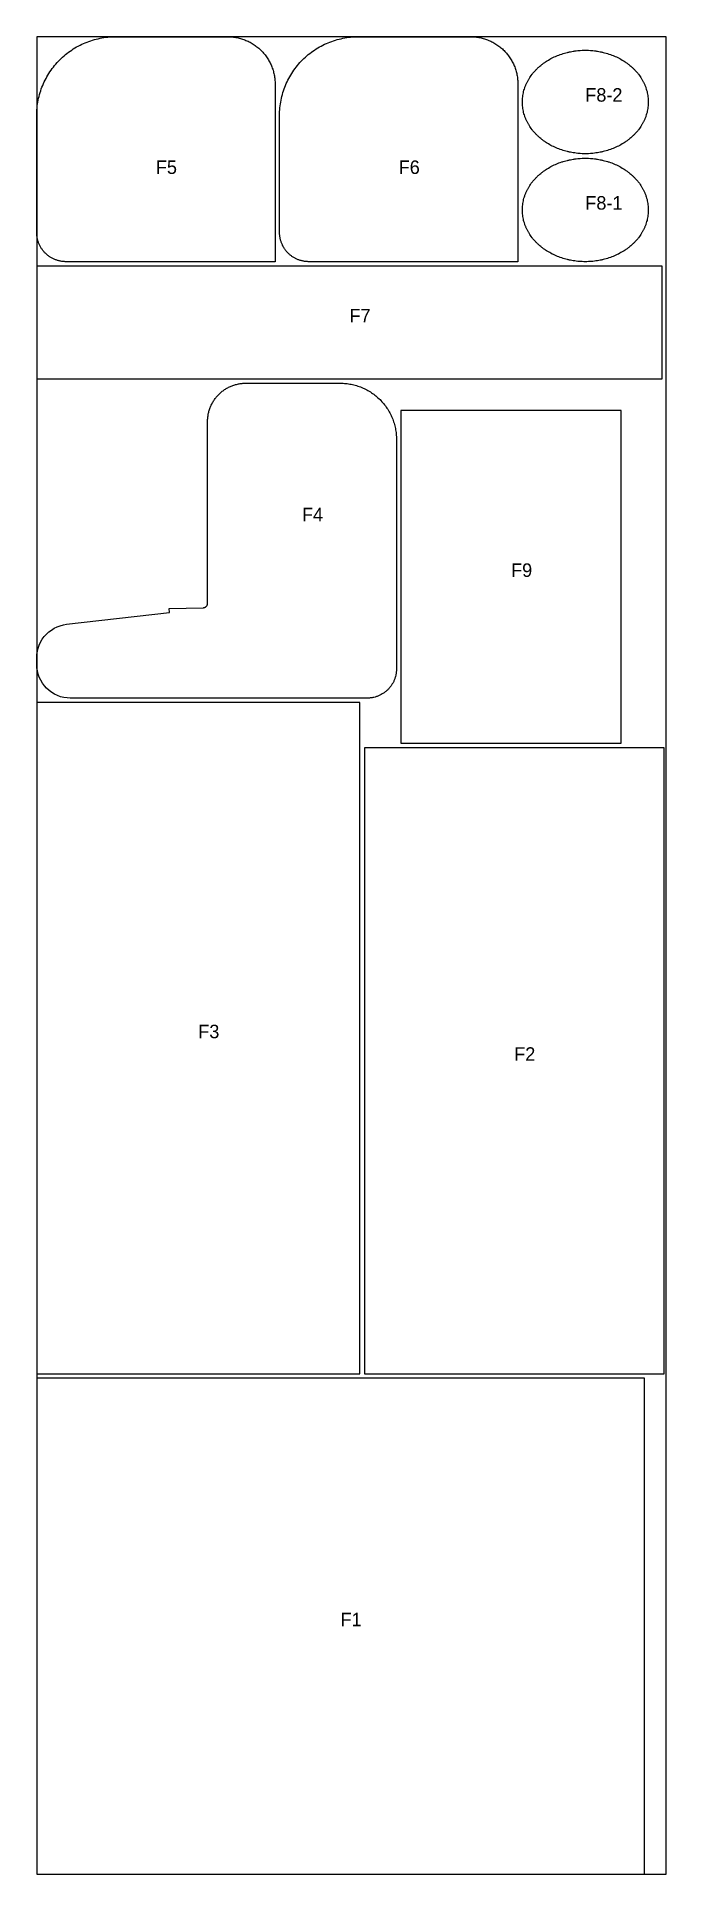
# Model space of a CAD drawing. Header units: millimetres. Extents: x 0 to 1400, y 0 to 4084.
import ezdxf

# ---------------------------------------------------------------- set-up
doc = ezdxf.new("R2010")
doc.units = ezdxf.units.MM
for name, color, linetype in [('CUT', 1, 'Continuous'), ('LABEL', 7, 'Continuous'), ('ROLL', 8, 'Continuous')]:
    doc.layers.add(name, color=color, linetype=linetype)

msp = doc.modelspace()

# ---------------------------------------------------------------- linework, layer by layer
at = {"layer": 'CUT'}
for points in [[(60.2, 3584.2), (58.6, 3584.4), (57, 3584.6), (55.5, 3584.8), (53.9, 3585), (52.3, 3585.3), (50.8, 3585.7), (49.2, 3586), (47.7, 3586.4), (46.1, 3586.9), (44.6, 3587.4), (43.1, 3587.9), (41.6, 3588.4), (40.1, 3589), (38.7, 3589.7), (37.2, 3590.3), (35.8, 3591), (34.4, 3591.7), (33, 3592.5), (31.6, 3593.3), (30.2, 3594.2), (28.9, 3595), (27.6, 3595.9), (26.3, 3596.9), (25, 3597.8), (23.8, 3598.8), (22.5, 3599.9), (21.4, 3600.9), (20.2, 3602), (19, 3603.1), (17.9, 3604.3), (16.8, 3605.4), (15.8, 3606.6), (14.8, 3607.8), (13.8, 3609.1), (12.8, 3610.4), (11.9, 3611.6), (10.9, 3613), (10.1, 3614.3), (9.2, 3615.7), (8.4, 3617), (7.7, 3618.4), (6.9, 3619.8), (6.2, 3621.3), (5.6, 3622.7), (4.9, 3624.2), (4.3, 3625.7), (3.8, 3627.2), (3.3, 3628.7), (2.8, 3630.2), (2.3, 3631.7), (1.9, 3633.3), (1.6, 3634.8), (1.2, 3636.4), (1, 3638), (0.7, 3639.5), (0.5, 3641.1), (0.3, 3642.7), (0.2, 3644.3), (0.1, 3645.9), (0, 3647.5), (0, 3649), (0, 3909.2), (0.1, 3913.4), (0.2, 3917.7), (0.5, 3921.9), (0.8, 3926.2), (1.3, 3930.5), (1.9, 3934.8), (2.6, 3939), (3.4, 3943.2), (4.2, 3947.4), (5.2, 3951.6), (6.3, 3955.8), (7.5, 3959.9), (8.8, 3964), (10.2, 3968), (11.7, 3972.1), (13.3, 3976), (15, 3980), (16.8, 3983.9), (18.7, 3987.8), (20.7, 3991.6), (22.7, 3995.3), (24.9, 3999), (27.1, 4002.7), (29.5, 4006.3), (31.9, 4009.8), (34.4, 4013.3), (37, 4016.7), (39.7, 4020.1), (42.5, 4023.4), (45.3, 4026.6), (48.3, 4029.7), (51.3, 4032.8), (54.3, 4035.8), (57.5, 4038.7), (60.7, 4041.6), (64, 4044.4), (67.3, 4047), (70.8, 4049.6), (74.2, 4052.2), (77.8, 4054.6), (81.4, 4056.9), (85, 4059.2), (88.7, 4061.3), (92.5, 4063.4), (96.3, 4065.4), (100.2, 4067.3), (104.1, 4069.1), (108, 4070.8), (112, 4072.3), (116, 4073.8), (120.1, 4075.2), (124.2, 4076.5), (128.3, 4077.7), (132.5, 4078.8), (136.7, 4079.8), (140.9, 4080.7), (145.1, 4081.5), (149.3, 4082.2), (153.6, 4082.8), (157.8, 4083.2), (162.1, 4083.6), (166.4, 4083.9), (170.7, 4084), (174.9, 4084.1), (425.1, 4084.1), (427.6, 4084), (430.1, 4083.9), (432.7, 4083.8), (435.3, 4083.6), (437.9, 4083.3), (440.4, 4082.9), (442.9, 4082.5), (445.5, 4082.1), (448, 4081.5), (450.5, 4080.9), (453, 4080.3), (455.5, 4079.6), (457.9, 4078.8), (460.4, 4077.9), (462.8, 4077), (465.2, 4076.1), (467.6, 4075.1), (469.9, 4074), (472.2, 4072.9), (474.5, 4071.7), (476.8, 4070.4), (479, 4069.1), (481.2, 4067.8), (483.3, 4066.4), (485.5, 4064.9), (487.6, 4063.4), (489.6, 4061.9), (491.6, 4060.2), (493.6, 4058.6), (495.5, 4056.9), (497.4, 4055.1), (499.2, 4053.3), (501.1, 4051.5), (502.8, 4049.6), (504.5, 4047.7), (506.2, 4045.7), (507.8, 4043.7), (509.3, 4041.6), (510.9, 4039.5), (512.3, 4037.4), (513.7, 4035.3), (515.1, 4033.1), (516.4, 4030.8), (517.6, 4028.6), (518.8, 4026.3), (519.9, 4024), (521, 4021.6), (522, 4019.3), (523, 4016.9), (523.9, 4014.4), (524.7, 4012), (525.5, 4009.6), (526.2, 4007.1), (526.9, 4004.6), (527.5, 4002.1), (528, 3999.6), (528.5, 3997), (528.9, 3994.5), (529.2, 3991.9), (529.5, 3989.4), (529.7, 3986.8), (529.9, 3984.2), (530, 3981.7), (530, 3979.2), (530, 3584.1), (64.9, 3584.1), (63.4, 3584.1), (61.8, 3584.2), (60.2, 3584.2)], [(600.2, 3584.2), (598.6, 3584.4), (597, 3584.6), (595.5, 3584.8), (593.9, 3585), (592.3, 3585.3), (590.8, 3585.7), (589.2, 3586), (587.7, 3586.4), (586.1, 3586.9), (584.6, 3587.4), (583.1, 3587.9), (581.6, 3588.4), (580.1, 3589), (578.7, 3589.7), (577.2, 3590.3), (575.8, 3591), (574.4, 3591.7), (573, 3592.5), (571.6, 3593.3), (570.2, 3594.2), (568.9, 3595), (567.6, 3595.9), (566.3, 3596.9), (565, 3597.8), (563.8, 3598.8), (562.5, 3599.9), (561.4, 3600.9), (560.2, 3602), (559, 3603.1), (557.9, 3604.3), (556.8, 3605.4), (555.8, 3606.6), (554.8, 3607.8), (553.8, 3609.1), (552.8, 3610.4), (551.9, 3611.6), (551, 3613), (550.1, 3614.3), (549.2, 3615.7), (548.4, 3617), (547.7, 3618.4), (546.9, 3619.8), (546.2, 3621.3), (545.6, 3622.7), (545, 3624.2), (544.4, 3625.7), (543.8, 3627.2), (543.3, 3628.7), (542.8, 3630.2), (542.4, 3631.7), (542, 3633.3), (541.6, 3634.8), (541.2, 3636.4), (541, 3638), (540.7, 3639.5), (540.5, 3641.1), (540.3, 3642.7), (540.2, 3644.3), (540.1, 3645.9), (540, 3647.5), (540, 3649), (540, 3909.2), (540, 3913.4), (540.2, 3917.7), (540.5, 3921.9), (540.8, 3926.2), (541.3, 3930.5), (541.9, 3934.8), (542.6, 3939), (543.4, 3943.2), (544.2, 3947.4), (545.2, 3951.6), (546.3, 3955.8), (547.5, 3959.9), (548.8, 3964), (550.2, 3968), (551.7, 3972.1), (553.3, 3976), (555, 3980), (556.8, 3983.9), (558.7, 3987.8), (560.7, 3991.6), (562.7, 3995.3), (564.9, 3999), (567.1, 4002.7), (569.5, 4006.3), (571.9, 4009.8), (574.4, 4013.3), (577, 4016.7), (579.7, 4020.1), (582.5, 4023.4), (585.3, 4026.6), (588.3, 4029.7), (591.3, 4032.8), (594.3, 4035.8), (597.5, 4038.7), (600.7, 4041.6), (604, 4044.4), (607.3, 4047), (610.8, 4049.6), (614.2, 4052.2), (617.8, 4054.6), (621.4, 4056.9), (625, 4059.2), (628.7, 4061.3), (632.5, 4063.4), (636.3, 4065.4), (640.2, 4067.3), (644.1, 4069.1), (648, 4070.8), (652, 4072.3), (656, 4073.8), (660.1, 4075.2), (664.2, 4076.5), (668.3, 4077.7), (672.5, 4078.8), (676.7, 4079.8), (680.9, 4080.7), (685.1, 4081.5), (689.3, 4082.2), (693.6, 4082.8), (697.9, 4083.2), (702.1, 4083.6), (706.4, 4083.9), (710.7, 4084), (714.9, 4084.1), (965.1, 4084.1), (967.6, 4084), (970.1, 4083.9), (972.7, 4083.8), (975.3, 4083.6), (977.9, 4083.3), (980.4, 4082.9), (983, 4082.5), (985.5, 4082.1), (988, 4081.5), (990.5, 4080.9), (993, 4080.3), (995.5, 4079.6), (997.9, 4078.8), (1000.4, 4077.9), (1002.8, 4077), (1005.2, 4076.1), (1007.5, 4075.1), (1009.9, 4074), (1012.2, 4072.9), (1014.5, 4071.7), (1016.8, 4070.4), (1019, 4069.1), (1021.2, 4067.8), (1023.3, 4066.4), (1025.5, 4064.9), (1027.5, 4063.4), (1029.6, 4061.9), (1031.6, 4060.2), (1033.6, 4058.6), (1035.5, 4056.9), (1037.4, 4055.1), (1039.2, 4053.3), (1041, 4051.5), (1042.8, 4049.6), (1044.5, 4047.7), (1046.2, 4045.7), (1047.8, 4043.7), (1049.3, 4041.6), (1050.8, 4039.5), (1052.3, 4037.4), (1053.7, 4035.3), (1055.1, 4033.1), (1056.4, 4030.8), (1057.6, 4028.6), (1058.8, 4026.3), (1059.9, 4024), (1061, 4021.6), (1062, 4019.3), (1063, 4016.9), (1063.9, 4014.4), (1064.7, 4012), (1065.5, 4009.6), (1066.2, 4007.1), (1066.8, 4004.6), (1067.5, 4002.1), (1068, 3999.6), (1068.5, 3997), (1068.9, 3994.5), (1069.2, 3991.9), (1069.5, 3989.4), (1069.7, 3986.8), (1069.9, 3984.2), (1070, 3981.7), (1070, 3979.2), (1070, 3584.1), (604.9, 3584.1), (603.4, 3584.1), (601.8, 3584.2), (600.2, 3584.2)], [(1220, 4054.1), (1223.4, 4054), (1226.7, 4053.9), (1231.8, 4053.7), (1233.4, 4053.5), (1236.8, 4053.3), (1240.1, 4052.9), (1243.4, 4052.5), (1245.1, 4052.2), (1246.7, 4052), (1250, 4051.4), (1253.3, 4050.8), (1255, 4050.5), (1256.6, 4050.1), (1258.2, 4049.7), (1259.8, 4049.3), (1263, 4048.5), (1266.2, 4047.7), (1269.4, 4046.7), (1271, 4046.2), (1272.5, 4045.7), (1275.7, 4044.6), (1278.8, 4043.5), (1281.8, 4042.3), (1283.3, 4041.7), (1286.3, 4040.4), (1289.3, 4039.1), (1290.8, 4038.4), (1293.6, 4036.9), (1296.5, 4035.5), (1299.3, 4033.9), (1302.1, 4032.3), (1303.5, 4031.5), (1306.2, 4029.8), (1308.9, 4028), (1310.2, 4027.1), (1311.5, 4026.2), (1312.8, 4025.3), (1314, 4024.4), (1315.3, 4023.4), (1316.5, 4022.5), (1319, 4020.5), (1321.4, 4018.5), (1322.5, 4017.5), (1323.7, 4016.4), (1324.8, 4015.4), (1326, 4014.3), (1327.1, 4013.3), (1328.2, 4012.2), (1329.3, 4011.1), (1330.3, 4010), (1332.4, 4007.7), (1334.5, 4005.4), (1336.4, 4003.1), (1337.4, 4001.9), (1338.3, 4000.7), (1340.1, 3998.3), (1341.9, 3995.8), (1343.5, 3993.3), (1344.3, 3992), (1345.1, 3990.7), (1345.9, 3989.5), (1346.7, 3988.2), (1347.4, 3986.9), (1348.1, 3985.6), (1348.8, 3984.2), (1349.5, 3982.9), (1350.1, 3981.6), (1350.8, 3980.2), (1351.4, 3978.9), (1352, 3977.5), (1352.6, 3976.2), (1353.1, 3974.8), (1354.2, 3972), (1354.6, 3970.7), (1355.6, 3967.9), (1356.4, 3965), (1357.2, 3962.2), (1357.8, 3959.4), (1358.4, 3956.5), (1358.9, 3953.6), (1359.3, 3950.7), (1359.6, 3947.8), (1359.8, 3944.9), (1360, 3942), (1360, 3940.5), (1360, 3939.1), (1360, 3937.6), (1360, 3936.2), (1359.8, 3933.2), (1359.6, 3930.3), (1359.3, 3927.4), (1358.9, 3924.5), (1358.4, 3921.7), (1357.8, 3918.8), (1357.2, 3915.9), (1356.4, 3913.1), (1355.6, 3910.3), (1354.6, 3907.5), (1354.2, 3906.1), (1353.1, 3903.4), (1352.6, 3902), (1352, 3900.6), (1351.4, 3899.3), (1350.8, 3897.9), (1350.1, 3896.6), (1349.5, 3895.2), (1348.8, 3893.9), (1348.1, 3892.6), (1347.4, 3891.3), (1346.7, 3890), (1345.9, 3888.7), (1345.1, 3887.4), (1344.3, 3886.1), (1343.5, 3884.9), (1341.9, 3882.4), (1340.1, 3879.9), (1338.3, 3877.5), (1337.4, 3876.3), (1336.4, 3875.1), (1334.5, 3872.7), (1332.4, 3870.4), (1330.3, 3868.2), (1329.3, 3867.1), (1328.2, 3866), (1327.1, 3864.9), (1326, 3863.8), (1324.8, 3862.8), (1323.7, 3861.7), (1322.5, 3860.7), (1321.4, 3859.6), (1319, 3857.6), (1316.5, 3855.7), (1315.3, 3854.7), (1314, 3853.8), (1312.8, 3852.8), (1311.5, 3851.9), (1310.2, 3851), (1308.9, 3850.1), (1306.2, 3848.4), (1303.5, 3846.7), (1302.1, 3845.9), (1299.3, 3844.2), (1296.5, 3842.7), (1293.6, 3841.2), (1290.8, 3839.8), (1289.3, 3839.1), (1286.3, 3837.7), (1283.3, 3836.5), (1281.8, 3835.8), (1278.8, 3834.6), (1275.7, 3833.5), (1272.5, 3832.4), (1271, 3831.9), (1269.4, 3831.4), (1266.2, 3830.5), (1263, 3829.6), (1259.8, 3828.8), (1258.2, 3828.4), (1256.6, 3828.1), (1255, 3827.7), (1253.3, 3827.4), (1250, 3826.7), (1246.7, 3826.2), (1245.1, 3825.9), (1243.4, 3825.7), (1240.1, 3825.3), (1236.8, 3824.9), (1233.4, 3824.6), (1231.8, 3824.5), (1226.7, 3824.2), (1223.4, 3824.1), (1220, 3824.1), (1216.6, 3824.1), (1213.3, 3824.2), (1208.2, 3824.5), (1206.6, 3824.6), (1203.2, 3824.9), (1199.9, 3825.3), (1196.6, 3825.7), (1194.9, 3825.9), (1193.3, 3826.2), (1190, 3826.7), (1186.7, 3827.4), (1185, 3827.7), (1183.4, 3828.1), (1181.8, 3828.4), (1180.2, 3828.8), (1177, 3829.6), (1173.8, 3830.5), (1170.6, 3831.4), (1169, 3831.9), (1167.4, 3832.4), (1164.3, 3833.5), (1161.2, 3834.6), (1158.2, 3835.8), (1156.7, 3836.5), (1153.7, 3837.7), (1150.7, 3839.1), (1149.2, 3839.8), (1146.3, 3841.2), (1143.5, 3842.7), (1140.7, 3844.2), (1137.9, 3845.9), (1136.5, 3846.7), (1133.8, 3848.4), (1131.1, 3850.1), (1129.8, 3851), (1128.5, 3851.9), (1127.2, 3852.8), (1126, 3853.8), (1124.7, 3854.7), (1123.5, 3855.7), (1121, 3857.6), (1118.6, 3859.6), (1117.4, 3860.7), (1116.3, 3861.7), (1115.1, 3862.8), (1114, 3863.8), (1112.9, 3864.9), (1111.8, 3866), (1110.7, 3867.1), (1109.6, 3868.2), (1107.6, 3870.4), (1105.5, 3872.7), (1103.6, 3875.1), (1102.6, 3876.3), (1101.7, 3877.5), (1099.9, 3879.9), (1098.1, 3882.4), (1096.5, 3884.9), (1095.7, 3886.1), (1094.9, 3887.4), (1094.1, 3888.7), (1093.3, 3890), (1092.6, 3891.3), (1091.9, 3892.6), (1091.2, 3893.9), (1090.5, 3895.2), (1089.9, 3896.6), (1089.2, 3897.9), (1088.6, 3899.3), (1088, 3900.6), (1087.4, 3902), (1086.9, 3903.4), (1085.8, 3906.1), (1085.3, 3907.5), (1084.4, 3910.3), (1083.6, 3913.1), (1082.8, 3915.9), (1082.2, 3918.8), (1081.6, 3921.7), (1081.1, 3924.5), (1080.7, 3927.4), (1080.4, 3930.3), (1080.2, 3933.2), (1080, 3936.2), (1080, 3937.6), (1080, 3939.1), (1080, 3940.5), (1080, 3942), (1080.2, 3944.9), (1080.4, 3947.8), (1080.7, 3950.7), (1081.1, 3953.6), (1081.6, 3956.5), (1082.2, 3959.4), (1082.8, 3962.2), (1083.6, 3965), (1084.4, 3967.9), (1085.3, 3970.7), (1085.8, 3972), (1086.9, 3974.8), (1087.4, 3976.2), (1088, 3977.5), (1088.6, 3978.9), (1089.2, 3980.2), (1089.9, 3981.6), (1090.5, 3982.9), (1091.2, 3984.2), (1091.9, 3985.6), (1092.6, 3986.9), (1093.3, 3988.2), (1094.1, 3989.5), (1094.9, 3990.7), (1095.7, 3992), (1096.5, 3993.3), (1098.1, 3995.8), (1099.9, 3998.3), (1101.7, 4000.7), (1102.6, 4001.9), (1103.6, 4003.1), (1105.5, 4005.4), (1107.6, 4007.7), (1109.6, 4010), (1110.7, 4011.1), (1111.8, 4012.2), (1112.9, 4013.3), (1114, 4014.3), (1115.1, 4015.4), (1116.3, 4016.4), (1117.4, 4017.5), (1118.6, 4018.5), (1121, 4020.5), (1123.5, 4022.5), (1124.7, 4023.4), (1126, 4024.4), (1127.2, 4025.3), (1128.5, 4026.2), (1129.8, 4027.1), (1131.1, 4028), (1133.8, 4029.8), (1136.5, 4031.5), (1137.9, 4032.3), (1140.7, 4033.9), (1143.5, 4035.5), (1146.3, 4036.9), (1149.2, 4038.4), (1150.7, 4039.1), (1153.7, 4040.4), (1156.7, 4041.7), (1158.2, 4042.3), (1161.2, 4043.5), (1164.3, 4044.6), (1167.4, 4045.7), (1169, 4046.2), (1170.6, 4046.7), (1173.8, 4047.7), (1177, 4048.5), (1180.2, 4049.3), (1181.8, 4049.7), (1183.4, 4050.1), (1185, 4050.5), (1186.7, 4050.8), (1190, 4051.4), (1193.3, 4052), (1194.9, 4052.2), (1196.6, 4052.5), (1199.9, 4052.9), (1203.2, 4053.3), (1206.6, 4053.5), (1208.2, 4053.7), (1213.3, 4053.9), (1216.6, 4054), (1220, 4054.1)], [(1220, 3814.1), (1223.4, 3814), (1226.7, 3813.9), (1231.8, 3813.7), (1233.4, 3813.5), (1236.8, 3813.3), (1240.1, 3812.9), (1243.4, 3812.5), (1245.1, 3812.2), (1246.7, 3812), (1250, 3811.4), (1253.3, 3810.8), (1255, 3810.5), (1256.6, 3810.1), (1258.2, 3809.7), (1259.8, 3809.3), (1263, 3808.5), (1266.2, 3807.7), (1269.4, 3806.7), (1271, 3806.2), (1272.5, 3805.7), (1275.7, 3804.6), (1278.8, 3803.5), (1281.8, 3802.3), (1283.3, 3801.7), (1286.3, 3800.4), (1289.3, 3799.1), (1290.8, 3798.4), (1293.6, 3796.9), (1296.5, 3795.5), (1299.3, 3793.9), (1302.1, 3792.3), (1303.5, 3791.5), (1306.2, 3789.8), (1308.9, 3788), (1310.2, 3787.1), (1311.5, 3786.2), (1312.8, 3785.3), (1314, 3784.4), (1315.3, 3783.4), (1316.5, 3782.5), (1319, 3780.5), (1321.4, 3778.5), (1322.5, 3777.5), (1323.7, 3776.4), (1324.8, 3775.4), (1326, 3774.3), (1327.1, 3773.3), (1328.2, 3772.2), (1329.3, 3771.1), (1330.3, 3770), (1332.4, 3767.7), (1334.5, 3765.4), (1336.4, 3763.1), (1337.4, 3761.9), (1338.3, 3760.7), (1340.1, 3758.3), (1341.9, 3755.8), (1343.5, 3753.3), (1344.3, 3752), (1345.1, 3750.7), (1345.9, 3749.5), (1346.7, 3748.2), (1347.4, 3746.9), (1348.1, 3745.6), (1348.8, 3744.2), (1349.5, 3742.9), (1350.1, 3741.6), (1350.8, 3740.2), (1351.4, 3738.9), (1352, 3737.5), (1352.6, 3736.2), (1353.1, 3734.8), (1354.2, 3732), (1354.6, 3730.7), (1355.6, 3727.9), (1356.4, 3725), (1357.2, 3722.2), (1357.8, 3719.4), (1358.4, 3716.5), (1358.9, 3713.6), (1359.3, 3710.7), (1359.6, 3707.8), (1359.8, 3704.9), (1360, 3702), (1360, 3700.5), (1360, 3699.1), (1360, 3697.6), (1360, 3696.2), (1359.8, 3693.2), (1359.6, 3690.3), (1359.3, 3687.4), (1358.9, 3684.5), (1358.4, 3681.7), (1357.8, 3678.8), (1357.2, 3675.9), (1356.4, 3673.1), (1355.6, 3670.3), (1354.6, 3667.5), (1354.2, 3666.1), (1353.1, 3663.4), (1352.6, 3662), (1352, 3660.6), (1351.4, 3659.3), (1350.8, 3657.9), (1350.1, 3656.6), (1349.5, 3655.2), (1348.8, 3653.9), (1348.1, 3652.6), (1347.4, 3651.3), (1346.7, 3650), (1345.9, 3648.7), (1345.1, 3647.4), (1344.3, 3646.1), (1343.5, 3644.9), (1341.9, 3642.4), (1340.1, 3639.9), (1338.3, 3637.5), (1337.4, 3636.3), (1336.4, 3635.1), (1334.5, 3632.7), (1332.4, 3630.4), (1330.3, 3628.2), (1329.3, 3627.1), (1328.2, 3626), (1327.1, 3624.9), (1326, 3623.8), (1324.8, 3622.8), (1323.7, 3621.7), (1322.5, 3620.7), (1321.4, 3619.6), (1319, 3617.6), (1316.5, 3615.7), (1315.3, 3614.7), (1314, 3613.8), (1312.8, 3612.8), (1311.5, 3611.9), (1310.2, 3611), (1308.9, 3610.1), (1306.2, 3608.4), (1303.5, 3606.7), (1302.1, 3605.9), (1299.3, 3604.2), (1296.5, 3602.7), (1293.6, 3601.2), (1290.8, 3599.8), (1289.3, 3599.1), (1286.3, 3597.7), (1283.3, 3596.5), (1281.8, 3595.8), (1278.8, 3594.6), (1275.7, 3593.5), (1272.5, 3592.4), (1271, 3591.9), (1269.4, 3591.4), (1266.2, 3590.5), (1263, 3589.6), (1259.8, 3588.8), (1258.2, 3588.4), (1256.6, 3588.1), (1255, 3587.7), (1253.3, 3587.4), (1250, 3586.7), (1246.7, 3586.2), (1245.1, 3585.9), (1243.4, 3585.7), (1240.1, 3585.3), (1236.8, 3584.9), (1233.4, 3584.6), (1231.8, 3584.5), (1226.7, 3584.2), (1223.4, 3584.1), (1220, 3584.1), (1216.6, 3584.1), (1213.3, 3584.2), (1208.2, 3584.5), (1206.6, 3584.6), (1203.2, 3584.9), (1199.9, 3585.3), (1196.6, 3585.7), (1194.9, 3585.9), (1193.3, 3586.2), (1190, 3586.7), (1186.7, 3587.4), (1185, 3587.7), (1183.4, 3588.1), (1181.8, 3588.4), (1180.2, 3588.8), (1177, 3589.6), (1173.8, 3590.5), (1170.6, 3591.4), (1169, 3591.9), (1167.4, 3592.4), (1164.3, 3593.5), (1161.2, 3594.6), (1158.2, 3595.8), (1156.7, 3596.5), (1153.7, 3597.7), (1150.7, 3599.1), (1149.2, 3599.8), (1146.3, 3601.2), (1143.5, 3602.7), (1140.7, 3604.2), (1137.9, 3605.9), (1136.5, 3606.7), (1133.8, 3608.4), (1131.1, 3610.1), (1129.8, 3611), (1128.5, 3611.9), (1127.2, 3612.8), (1126, 3613.8), (1124.7, 3614.7), (1123.5, 3615.7), (1121, 3617.6), (1118.6, 3619.6), (1117.4, 3620.7), (1116.3, 3621.7), (1115.1, 3622.8), (1114, 3623.8), (1112.9, 3624.9), (1111.8, 3626), (1110.7, 3627.1), (1109.6, 3628.2), (1107.6, 3630.4), (1105.5, 3632.7), (1103.6, 3635.1), (1102.6, 3636.3), (1101.7, 3637.5), (1099.9, 3639.9), (1098.1, 3642.4), (1096.5, 3644.9), (1095.7, 3646.1), (1094.9, 3647.4), (1094.1, 3648.7), (1093.3, 3650), (1092.6, 3651.3), (1091.9, 3652.6), (1091.2, 3653.9), (1090.5, 3655.2), (1089.9, 3656.6), (1089.2, 3657.9), (1088.6, 3659.3), (1088, 3660.6), (1087.4, 3662), (1086.9, 3663.4), (1085.8, 3666.1), (1085.3, 3667.5), (1084.4, 3670.3), (1083.6, 3673.1), (1082.8, 3675.9), (1082.2, 3678.8), (1081.6, 3681.7), (1081.1, 3684.5), (1080.7, 3687.4), (1080.4, 3690.3), (1080.2, 3693.2), (1080, 3696.2), (1080, 3697.6), (1080, 3699.1), (1080, 3700.5), (1080, 3702), (1080.2, 3704.9), (1080.4, 3707.8), (1080.7, 3710.7), (1081.1, 3713.6), (1081.6, 3716.5), (1082.2, 3719.4), (1082.8, 3722.2), (1083.6, 3725), (1084.4, 3727.9), (1085.3, 3730.7), (1085.8, 3732), (1086.9, 3734.8), (1087.4, 3736.2), (1088, 3737.5), (1088.6, 3738.9), (1089.2, 3740.2), (1089.9, 3741.6), (1090.5, 3742.9), (1091.2, 3744.2), (1091.9, 3745.6), (1092.6, 3746.9), (1093.3, 3748.2), (1094.1, 3749.5), (1094.9, 3750.7), (1095.7, 3752), (1096.5, 3753.3), (1098.1, 3755.8), (1099.9, 3758.3), (1101.7, 3760.7), (1102.6, 3761.9), (1103.6, 3763.1), (1105.5, 3765.4), (1107.6, 3767.7), (1109.6, 3770), (1110.7, 3771.1), (1111.8, 3772.2), (1112.9, 3773.3), (1114, 3774.3), (1115.1, 3775.4), (1116.3, 3776.4), (1117.4, 3777.5), (1118.6, 3778.5), (1121, 3780.5), (1123.5, 3782.5), (1124.7, 3783.4), (1126, 3784.4), (1127.2, 3785.3), (1128.5, 3786.2), (1129.8, 3787.1), (1131.1, 3788), (1133.8, 3789.8), (1136.5, 3791.5), (1137.9, 3792.3), (1140.7, 3793.9), (1143.5, 3795.5), (1146.3, 3796.9), (1149.2, 3798.4), (1150.7, 3799.1), (1153.7, 3800.4), (1156.7, 3801.7), (1158.2, 3802.3), (1161.2, 3803.5), (1164.3, 3804.6), (1167.4, 3805.7), (1169, 3806.2), (1170.6, 3806.7), (1173.8, 3807.7), (1177, 3808.5), (1180.2, 3809.3), (1181.8, 3809.7), (1183.4, 3810.1), (1185, 3810.5), (1186.7, 3810.8), (1190, 3811.4), (1193.3, 3812), (1194.9, 3812.2), (1196.6, 3812.5), (1199.9, 3812.9), (1203.2, 3813.3), (1206.6, 3813.5), (1208.2, 3813.7), (1213.3, 3813.9), (1216.6, 3814), (1220, 3814.1)], [(1391.2, 3574.1), (0, 3574.1), (0, 3324.1), (1391.2, 3324.1), (1391.2, 3574.1)], [(678.1, 3314), (681.1, 3313.9), (684.2, 3313.7), (687.2, 3313.5), (690.3, 3313.1), (693.3, 3312.7), (696.4, 3312.2), (699.4, 3311.7), (702.4, 3311), (705.4, 3310.3), (708.3, 3309.6), (711.3, 3308.7), (714.2, 3307.8), (717.1, 3306.8), (720, 3305.7), (722.9, 3304.6), (725.7, 3303.3), (728.5, 3302.1), (731.2, 3300.7), (733.9, 3299.3), (736.6, 3297.8), (739.3, 3296.3), (741.9, 3294.7), (744.4, 3293), (747, 3291.3), (749.5, 3289.5), (751.9, 3287.6), (754.3, 3285.7), (756.6, 3283.7), (758.9, 3281.7), (761.2, 3279.6), (763.4, 3277.5), (765.5, 3275.3), (767.6, 3273), (769.6, 3270.7), (771.6, 3268.4), (773.5, 3266), (775.4, 3263.5), (777.2, 3261), (778.9, 3258.5), (780.6, 3256), (782.2, 3253.3), (783.8, 3250.7), (785.2, 3248), (786.6, 3245.3), (788, 3242.5), (789.3, 3239.7), (790.5, 3236.9), (791.6, 3234.1), (792.7, 3231.2), (793.7, 3228.3), (794.6, 3225.4), (795.5, 3222.4), (796.2, 3219.4), (797, 3216.5), (797.6, 3213.5), (798.2, 3210.4), (798.6, 3207.4), (799.1, 3204.4), (799.4, 3201.3), (799.7, 3198.3), (799.9, 3195.2), (800, 3192.1), (800, 3189.2), (800, 2679), (800, 2677.5), (799.9, 2675.9), (799.8, 2674.3), (799.7, 2672.6), (799.3, 2669.6), (799, 2667.9), (798.8, 2666.5), (798.4, 2664.8), (797.7, 2661.8), (797.2, 2660.2), (796.7, 2658.7), (796.2, 2657.2), (795.6, 2655.7), (795, 2654.2), (794.4, 2652.8), (793.8, 2651.3), (792.3, 2648.4), (790.8, 2645.7), (789.9, 2644.3), (789, 2643), (788.1, 2641.6), (787.2, 2640.4), (786.3, 2639.1), (785.2, 2637.8), (784.2, 2636.6), (783.2, 2635.4), (782.1, 2634.3), (781, 2633.1), (779.8, 2632), (778.7, 2630.9), (777.4, 2629.8), (776.2, 2628.8), (775, 2627.8), (773.7, 2626.9), (772.4, 2625.9), (771.1, 2625), (769.8, 2624.2), (768.4, 2623.3), (765.7, 2621.8), (762.8, 2620.3), (761.3, 2619.6), (759.9, 2619), (758.4, 2618.4), (756.9, 2617.9), (755.4, 2617.4), (753.9, 2616.9), (752.3, 2616.4), (749.3, 2615.7), (747.6, 2615.3), (746.1, 2615), (744.5, 2614.8), (741.4, 2614.4), (739.8, 2614.3), (738.2, 2614.2), (736.6, 2614.1), (735.1, 2614.1), (74.6, 2614.1), (67.6, 2614.4), (60.4, 2615.5), (53.2, 2617.3), (46.3, 2619.8), (39.6, 2622.9), (33.3, 2626.7), (27.4, 2631.1), (22, 2636), (17, 2641.5), (12.6, 2647.4), (8.8, 2653.7), (5.7, 2660.4), (3.2, 2667.3), (1.4, 2674.4), (0.3, 2681.7), (0, 2688.7), (0, 2704), (0.3, 2710.9), (1.4, 2718.1), (3.1, 2725.2), (5.6, 2732), (8.6, 2738.6), (12.3, 2744.9), (16.6, 2750.8), (21.5, 2756.2), (26.8, 2761.1), (32.6, 2765.5), (38.8, 2769.3), (45.3, 2772.5), (52.2, 2775.1), (59.2, 2777), (66, 2778.1), (294.9, 2804.6), (294.8, 2813.2), (370.5, 2815.1), (371, 2815.1), (371.5, 2815.2), (371.9, 2815.3), (372.9, 2815.5), (373.4, 2815.7), (373.8, 2815.8), (374.2, 2816), (374.7, 2816.2), (375.2, 2816.5), (375.6, 2816.8), (376, 2817), (376.4, 2817.4), (376.9, 2817.8), (377.2, 2818.2), (377.7, 2818.7), (378.2, 2819.4), (378.7, 2820.2), (378.9, 2820.6), (379.3, 2821.3), (379.6, 2822.4), (379.8, 2823), (379.9, 2823.6), (379.9, 2824.1), (380, 2825.3), (380, 3229.2), (380, 3231.1), (380.1, 3233.2), (380.2, 3235.4), (380.4, 3237.4), (380.6, 3239.5), (380.9, 3241.5), (381.2, 3243.6), (381.6, 3245.7), (382.1, 3247.7), (382.6, 3249.8), (383.1, 3251.7), (383.6, 3253.7), (384.3, 3255.8), (385, 3257.7), (385.7, 3259.7), (386.5, 3261.6), (387.3, 3263.5), (388.1, 3265.4), (389.1, 3267.3), (390, 3269.1), (391, 3271), (392.1, 3272.8), (393.2, 3274.6), (394.3, 3276.3), (395.5, 3278), (396.7, 3279.7), (398, 3281.4), (399.3, 3283), (400.6, 3284.6), (402, 3286.1), (403.4, 3287.7), (404.9, 3289.2), (406.4, 3290.6), (407.9, 3292.1), (409.5, 3293.4), (411.1, 3294.8), (412.7, 3296.1), (414.4, 3297.3), (416.1, 3298.6), (417.8, 3299.7), (419.5, 3300.9), (421.3, 3302), (423.1, 3303), (424.9, 3304), (426.8, 3305), (428.7, 3305.9), (430.6, 3306.8), (432.5, 3307.6), (434.4, 3308.4), (436.4, 3309.1), (438.3, 3309.8), (440.4, 3310.4), (442.4, 3311), (444.3, 3311.5), (446.4, 3312), (448.4, 3312.4), (450.5, 3312.8), (452.6, 3313.2), (454.6, 3313.4), (456.7, 3313.7), (458.7, 3313.8), (460.8, 3314), (462.9, 3314.1), (464.9, 3314.1), (675.1, 3314.1), (678.1, 3314)], [(1300, 3253), (810, 3253), (810, 2513.9), (1300, 2513.9), (1300, 3253)], [(718.7, 2604.1), (0, 2604.1), (0, 1112.4), (718.7, 1112.4), (718.7, 2604.1)], [(1395.1, 2503.9), (728.7, 2503.9), (728.7, 1112.4), (1395.1, 1112.4), (1395.1, 2503.9)], [(1351.4, 0), (1351.4, 1102.4), (0, 1102.4), (0, 0), (1351.4, 0)]]:
    msp.add_lwpolyline(points, close=True, dxfattribs=at)
at = {"layer": 'ROLL'}
msp.add_lwpolyline([(0, 0), (1400, 0), (1400, 4084.1), (0, 4084.1)], close=True, dxfattribs=at)

# ---------------------------------------------------------------- texts
at = {"layer": 'LABEL'}
for s, p in [('F8-2', (1220, 3939.8)), ('F5', (265, 3779.1)), ('F6', (805, 3779.1)), ('F8-1', (1220, 3699.8)), ('F7', (695.6, 3449.1)), ('F4', (590, 3007.2)), ('F9', (1055, 2883.5)), ('F3', (359.3, 1858.2)), ('F2', (1061.9, 1808.1)), ('F1', (675.7, 551.2))]:
    msp.add_text(s, height=30, dxfattribs=at).set_placement(p)

doc.saveas('drawing.dxf')
